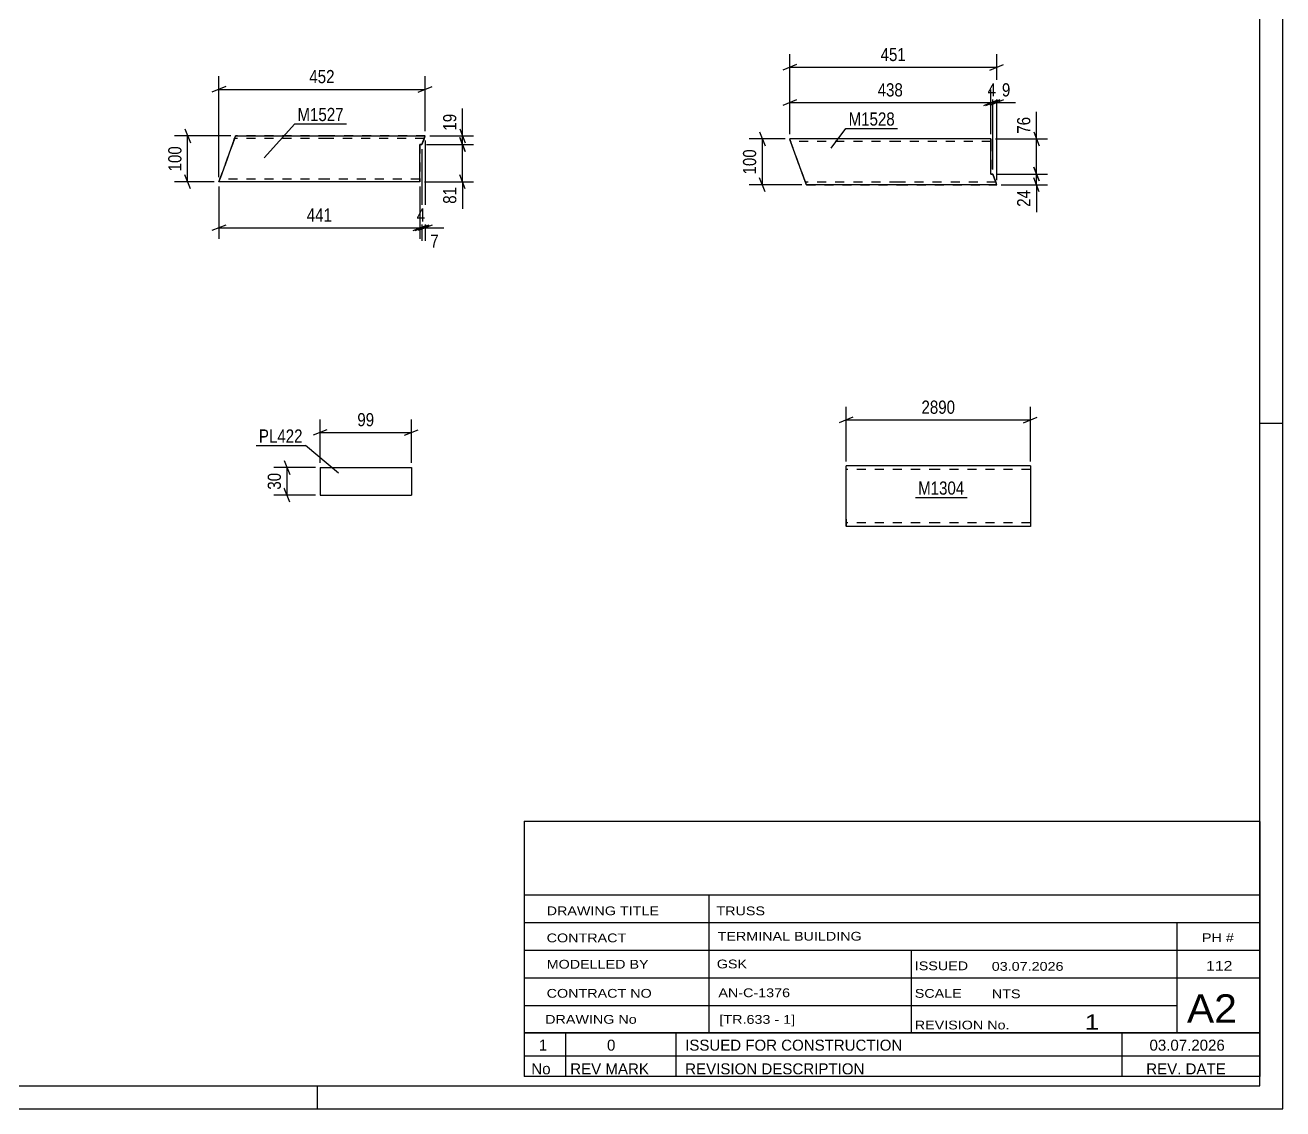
# Model space of a CAD drawing. Header units: millimetres. Extents: x 0 to 594, y 0 to 420.
# Drawn here: x 320.4 to 594, y 0 to 235.6 of the extents above; entities that cross this region are included whole.
import ezdxf

# ---------------------------------------------------------------- set-up
doc = ezdxf.new("R2010")
doc.units = ezdxf.units.MM
doc.linetypes.add('DXK_LINE_DOT2', pattern=[3.9198, 1.9599, -1.9599])
doc.styles.add('Arial Narrow', font='ARIALN.TTF', dxfattribs={"height": 0.2})

# ---------------------------------------------------------------- blocks, each defined once
blk = doc.blocks.new('Unknown-761552470-1163')
at = {"color": 5, "linetype": 'Continuous'}
for p, q in [((594, 0), (594, 420)), ((589, 5), (589, 415)), ((594, 149), (589, 149)), ((5, 5), (589, 5)), ((384, 0), (384, 5)), ((0, 0), (594, 0))]:
    blk.add_line(p, q, dxfattribs=at)
blk = doc.blocks.new('Unknown-761552470-13713')
at = {"color": 7, "linetype": 'Continuous'}
for p, q in [((429, 16.5), (589, 16.5)), ((589, 16.5), (429, 16.5)), ((429, 16.5), (429, 11.5)), ((438, 16.5), (438, 11.5)), ((462, 16.5), (462, 11.5)), ((559, 16.5), (559, 11.5)), ((589, 16.5), (589, 11.5)), ((429, 11.5), (589, 11.5)), ((429, 11.5), (429, 7)), ((429, 11.5), (589, 11.5)), ((438, 11.5), (438, 7)), ((462, 11.5), (462, 7)), ((559, 11.5), (559, 7)), ((589, 11.5), (589, 7)), ((589, 7), (429, 7))]:
    blk.add_line(p, q, dxfattribs=at)
at = {"color": 7, "linetype": 'Continuous', "style": 'Arial Narrow'}
for s, height, width, p in [('1', 2.39, 1.196471, (432.16, 12.65)), ('0', 2.39, 1.196471, (447, 12.65)), ('ISSUED FOR CONSTRUCTION', 2.3861, 1.196471, (464, 12.65)), ('03.07.2026', 2.386, 1.196471, (565, 12.65)), ('No', 2.386, 1.2, (430.54, 7.5)), ('REV MARK', 2.386, 1.2, (439, 7.5)), ('REVISION DESCRIPTION', 2.3861, 1.2, (464, 7.5)), ('REV. DATE', 2.386, 1.2, (564.28, 7.5))]:
    blk.add_text(s, height=height, dxfattribs=dict(at, width=width)).set_placement(p)
blk = doc.blocks.new('Unknown-761552470-13714')
at = {"color": 7, "linetype": 'Continuous'}
for p, q in [((429, 62.55), (429, 16.5)), ((429, 62.55), (589, 62.55)), ((589, 62.5), (589, 16.5)), ((429, 46.5), (589, 46.5)), ((469.14, 46.5), (469.14, 16.5)), ((429, 40.5), (589, 40.5)), ((571, 16.6), (571, 40.5)), ((429, 34.5), (589, 34.5)), ((513.14, 34.5), (513.14, 16.5)), ((429, 28.5), (589, 28.5)), ((429, 22.5), (571, 22.5)), ((429, 16.5), (589, 16.5))]:
    blk.add_line(p, q, dxfattribs=at)
at = {"color": 7, "style": 'Arial Narrow'}
for s, height, width, p in [('DRAWING TITLE', 1.9089, 1.425378, (433.88, 42.1)), ('TRUSS  ', 1.909, 1.425378, (470.81, 42.09)), ('TERMINAL BUILDING', 1.9089, 1.425378, (471.06, 36.57)), ('CONTRACT', 1.909, 1.425378, (433.88, 36.21)), ('MODELLED BY', 1.9089, 1.425378, (433.88, 30.48)), ('GSK', 1.909, 1.425378, (470.88, 30.54)), ('ISSUED', 1.909, 1.425378, (513.94, 30.14)), ('03.07.2026', 1.909, 1.425378, (530.69, 30.02)), ('CONTRACT NO', 1.9089, 1.425378, (433.88, 24.16)), ('AN-C-1376', 1.909, 1.425378, (471.23, 24.28)), ('SCALE', 1.909, 1.425378, (513.94, 24.15)), ('A2', 6.204, 1.25, (573.14, 18.7)), ('DRAWING No', 1.909, 1.425378, (433.56, 18.5)), ('[TR.633 - 1]', 1.9089, 1.425378, (471.46, 18.49)), ('REVISION No.', 1.9089, 1.425378, (513.94, 17.27)), ('1', 3.34, 1.5, (550.91, 17.18))]:
    blk.add_text(s, height=height, dxfattribs=dict(at, width=width)).set_placement(p)
at = {"color": 7, "linetype": 'Continuous', "style": 'Arial Narrow', "width": 1.43}
for s, height, p in [('PH #', 1.909, (576.4, 36.25)), ('112', 2.1, (577.3, 30.05)), ('NTS', 1.909, (530.7, 24.05))]:
    blk.add_text(s, height=height, dxfattribs=at).set_placement(p)
blk = doc.blocks.new('Part-761552470-9582 - 9581')
at = {"color": 2, "linetype": 'Continuous'}
for p, q in [((519, 139.78), (499, 139.78)), ((499, 128.18), (499, 139.78)), ((539.1, 139.78), (519.1, 139.78)), ((539.1, 139.78), (539.1, 126.58)), ((499, 128.18), (499, 126.58)), ((519, 126.58), (499, 126.58)), ((539.1, 126.58), (519.1, 126.58))]:
    blk.add_line(p, q, dxfattribs=at)
at = {"color": 7, "linetype": 'DXK_LINE_DOT2'}
for p, q in [((519, 138.98), (499, 138.98)), ((539.1, 138.98), (519.1, 138.98)), ((499, 126.7), (499, 128.18)), ((499, 127.38), (499, 127.44)), ((519, 127.38), (499, 127.38)), ((539.1, 127.38), (519.1, 127.38)), ((539.1, 127.38), (539.1, 127.44))]:
    blk.add_line(p, q, dxfattribs=at)
blk = doc.blocks.new('Part-761552470-9709 - 9708')
at = {"color": 2, "linetype": 'Continuous'}
for p, q in [((384.59, 139.44), (384.59, 133.44)), ((384.59, 139.44), (404.46, 139.44)), ((404.46, 139.44), (404.46, 133.44)), ((384.59, 133.44), (404.46, 133.44))]:
    blk.add_line(p, q, dxfattribs=at)
blk = doc.blocks.new('Part-761552470-9749 - 9748')
at = {"color": 7, "linetype": 'DXK_LINE_DOT2'}
for p, q in [((365.94, 210.82), (362.8, 202.21)), ((365.97, 210.92), (362.92, 202.54)), ((365.86, 210.59), (365.93, 210.79)), ((365.93, 210.79), (365.94, 210.82)), ((366.08, 211.21), (365.94, 210.82)), ((365.94, 210.82), (365.97, 210.92)), ((365.97, 210.92), (365.99, 210.96)), ((365.97, 210.92), (365.99, 210.96)), ((386.21, 210.96), (365.99, 210.96)), ((366.18, 211.47), (366.08, 211.21)), ((366.21, 211.56), (366.18, 211.47)), ((386.21, 211.56), (366.21, 211.56)), ((407.44, 211.56), (386.31, 211.56)), ((407.22, 210.96), (386.31, 210.96)), ((407.2, 210.92), (406.75, 209.66)), ((407.17, 210.82), (406.75, 209.66)), ((407.09, 210.59), (407.16, 210.79)), ((407.16, 210.79), (407.17, 210.82)), ((407.17, 210.82), (407.31, 211.21)), ((407.17, 210.82), (407.2, 210.92)), ((407.2, 210.92), (407.22, 210.96)), ((407.2, 210.92), (407.22, 210.96)), ((407.31, 211.21), (407.41, 211.47)), ((407.41, 211.47), (407.44, 211.56)), ((365.86, 210.59), (362.85, 202.34)), ((406.31, 202.34), (406.31, 209.66)), ((406.31, 209.66), (406.75, 209.66)), ((406.75, 209.66), (406.31, 209.66)), ((406.31, 209.66), (406.31, 202.34)), ((406.75, 209.66), (406.31, 209.66)), ((406.31, 209.66), (406.31, 202.21)), ((406.31, 209.66), (406.31, 209.66)), ((406.75, 209.66), (407.09, 210.59)), ((406.75, 209.66), (406.75, 209.66)), ((362.8, 202.21), (362.92, 202.54)), ((362.6, 201.66), (362.57, 201.56)), ((362.57, 201.56), (362.57, 201.56)), ((362.7, 201.92), (362.6, 201.66)), ((362.8, 202.21), (362.7, 201.92)), ((362.79, 202.16), (362.85, 202.34)), ((362.79, 202.16), (362.8, 202.21)), ((386.21, 202.16), (362.79, 202.16)), ((406.31, 202.16), (386.31, 202.16)), ((406.31, 202.16), (406.31, 202.34)), ((406.31, 202.21), (406.31, 202.34)), ((406.31, 201.92), (406.31, 202.21)), ((406.31, 202.16), (406.31, 202.21)), ((406.31, 201.66), (406.31, 201.92)), ((406.31, 201.56), (406.31, 201.66))]:
    blk.add_line(p, q, dxfattribs=at)
at = {"color": 2, "linetype": 'Continuous'}
for p, q in [((365.94, 210.82), (362.84, 202.31)), ((365.94, 210.82), (366.08, 211.21)), ((366.08, 211.21), (366.18, 211.47)), ((366.18, 211.47), (366.21, 211.56)), ((366.21, 211.56), (366.21, 211.56)), ((366.21, 211.56), (386.21, 211.56)), ((386.31, 211.56), (407.44, 211.56)), ((406.75, 209.66), (407.17, 210.82)), ((407.31, 211.21), (407.17, 210.82)), ((407.41, 211.47), (407.31, 211.21)), ((407.44, 211.56), (407.41, 211.47)), ((407.44, 211.56), (407.44, 211.56)), ((406.31, 202.31), (406.31, 209.66)), ((406.31, 209.66), (406.75, 209.66)), ((406.31, 209.66), (406.31, 209.66)), ((406.75, 209.66), (406.75, 209.66)), ((362.57, 201.56), (362.6, 201.66)), ((362.57, 201.56), (362.57, 201.56)), ((386.21, 201.56), (362.57, 201.56)), ((362.6, 201.66), (362.7, 201.92)), ((362.7, 201.92), (362.84, 202.31)), ((406.31, 201.56), (386.31, 201.56)), ((406.31, 202.31), (406.31, 201.92)), ((406.31, 201.92), (406.31, 201.66)), ((406.31, 201.66), (406.31, 201.56))]:
    blk.add_line(p, q, dxfattribs=at)
blk = doc.blocks.new('Part-761552470-9756 - 9755')
at = {"color": 2, "linetype": 'Continuous'}
for p, q in [((486.74, 210.9), (486.74, 210.9)), ((510.38, 210.9), (486.74, 210.9)), ((486.77, 210.81), (486.74, 210.9)), ((486.86, 210.55), (486.77, 210.81)), ((530.48, 210.9), (510.48, 210.9)), ((530.48, 210.9), (530.48, 210.81)), ((530.48, 210.81), (530.48, 210.55)), ((487.01, 210.16), (486.86, 210.55)), ((490.11, 201.64), (487.01, 210.16)), ((530.48, 210.55), (530.48, 210.16)), ((530.48, 203.25), (530.48, 210.16)), ((530.91, 203.25), (530.48, 203.25)), ((530.48, 203.25), (530.48, 203.25)), ((531.5, 201.64), (530.91, 203.25)), ((530.91, 203.25), (530.91, 203.25)), ((490.25, 201.25), (490.11, 201.64)), ((490.35, 200.99), (490.25, 201.25)), ((490.38, 200.9), (490.35, 200.99)), ((490.38, 200.9), (490.38, 200.9)), ((510.38, 200.9), (490.38, 200.9)), ((531.77, 200.9), (510.48, 200.9)), ((531.5, 201.64), (531.64, 201.25)), ((531.64, 201.25), (531.74, 200.99)), ((531.74, 200.99), (531.77, 200.9)), ((531.77, 200.9), (531.77, 200.9))]:
    blk.add_line(p, q, dxfattribs=at)
at = {"color": 7, "linetype": 'DXK_LINE_DOT2'}
for p, q in [((486.74, 210.9), (486.74, 210.9)), ((486.74, 210.9), (486.77, 210.81)), ((486.77, 210.81), (486.86, 210.55)), ((530.48, 210.81), (530.48, 210.9)), ((530.48, 210.55), (530.48, 210.81)), ((486.86, 210.55), (487.01, 210.16)), ((510.38, 210.3), (486.95, 210.3)), ((486.97, 210.25), (486.95, 210.3)), ((486.97, 210.25), (486.95, 210.3)), ((490.03, 201.87), (486.97, 210.25)), ((487.01, 210.16), (486.97, 210.25)), ((490.14, 201.54), (487.01, 210.16)), ((487.02, 210.12), (487.01, 210.16)), ((487.09, 209.93), (487.02, 210.12)), ((490.1, 201.67), (487.09, 209.93)), ((530.48, 210.3), (510.48, 210.3)), ((530.48, 210.16), (530.48, 210.55)), ((530.48, 210.25), (530.48, 210.3)), ((530.48, 210.25), (530.48, 210.3)), ((530.48, 210.25), (530.48, 203.25)), ((530.48, 210.16), (530.48, 210.25)), ((530.48, 210.16), (530.48, 203.25)), ((530.48, 210.12), (530.48, 210.16)), ((530.48, 203.25), (530.48, 210.12)), ((530.48, 203.25), (530.91, 203.25)), ((530.91, 203.25), (530.48, 203.25)), ((530.48, 203.25), (530.91, 203.25)), ((530.48, 203.25), (530.48, 203.25)), ((530.91, 203.25), (531.42, 201.87)), ((531.49, 201.67), (530.91, 203.25)), ((530.91, 203.25), (531.5, 201.64)), ((530.91, 203.25), (530.91, 203.25)), ((490.1, 201.67), (490.03, 201.87)), ((490.14, 201.54), (490.1, 201.67)), ((490.1, 201.67), (490.14, 201.54)), ((490.16, 201.5), (490.14, 201.54)), ((490.14, 201.54), (490.16, 201.5)), ((490.14, 201.54), (490.25, 201.25)), ((510.38, 201.5), (490.16, 201.5)), ((490.25, 201.25), (490.35, 200.99)), ((490.35, 200.99), (490.38, 200.9)), ((490.38, 200.9), (510.38, 200.9)), ((531.55, 201.5), (510.48, 201.5)), ((510.48, 200.9), (531.77, 200.9)), ((531.49, 201.67), (531.42, 201.87)), ((531.49, 201.67), (531.54, 201.54)), ((531.54, 201.54), (531.49, 201.67)), ((531.64, 201.25), (531.5, 201.64)), ((531.54, 201.54), (531.55, 201.5)), ((531.55, 201.5), (531.54, 201.54)), ((531.74, 200.99), (531.64, 201.25)), ((531.77, 200.9), (531.74, 200.99))]:
    blk.add_line(p, q, dxfattribs=at)
blk = doc.blocks.new('StraightDimension-761552470-9984 - 9581')
at = {"color": 7, "linetype": 'Continuous'}
for p, q in [((499, 140.78), (499, 152.63)), ((539.1, 140.78), (539.1, 152.63)), ((500.5, 150.38), (497.5, 149.18)), ((499, 149.78), (539.1, 149.78)), ((537.6, 149.18), (540.6, 150.38))]:
    blk.add_line(p, q, dxfattribs=at)
at = {"color": 0}
blk.add_wipeout([(523.31, 150.53), (523.31, 154.73), (514.8, 154.73), (514.8, 150.53)], dxfattribs=at)
at = {"color": 3, "style": 'Arial Narrow'}
blk.add_text('2890', height=2.863, dxfattribs=at).set_placement((515.4, 151.13))
blk = doc.blocks.new('StraightDimension-761552470-10152 - 9708')
at = {"color": 7, "linetype": 'Continuous'}
for p, q in [((376.82, 140.94), (378.02, 137.94)), ((383.59, 139.44), (374.57, 139.44)), ((377.42, 133.44), (377.42, 139.44)), ((378.02, 131.94), (376.82, 134.94)), ((383.59, 133.44), (374.57, 133.44))]:
    blk.add_line(p, q, dxfattribs=at)
at = {"color": 0}
blk.add_wipeout([(376.67, 138.87), (372.47, 138.87), (372.47, 134.02), (376.67, 134.02)], dxfattribs=at)
at = {"color": 3, "style": 'Arial Narrow'}
blk.add_text('30', height=2.863, rotation=90.0002, dxfattribs=at).set_placement((376.07, 134.62))
blk = doc.blocks.new('StraightDimension-761552470-10156 - 9708')
at = {"color": 7, "linetype": 'Continuous'}
for p, q in [((384.59, 140.44), (384.59, 149.91)), ((404.46, 140.44), (404.46, 149.91)), ((386.09, 147.66), (383.09, 146.46)), ((384.59, 147.06), (404.46, 147.06)), ((402.96, 146.46), (405.96, 147.66))]:
    blk.add_line(p, q, dxfattribs=at)
at = {"color": 0}
blk.add_wipeout([(396.96, 147.81), (396.96, 152.01), (392.1, 152.01), (392.1, 147.81)], dxfattribs=at)
at = {"color": 3, "style": 'Arial Narrow'}
blk.add_text('99', height=2.863, dxfattribs=at).set_placement((392.7, 148.41))
blk = doc.blocks.new('StraightDimension-761552470-10184 - 9748')
at = {"color": 7, "linetype": 'Continuous'}
for p, q in [((408.44, 211.56), (417.97, 211.56)), ((414.97, 213.06), (416.17, 210.06)), ((416.17, 208.16), (414.97, 211.16)), ((415.57, 209.66), (415.57, 211.56)), ((407.75, 209.66), (417.97, 209.66))]:
    blk.add_line(p, q, dxfattribs=at)
at = {"color": 0}
blk.add_wipeout([(414.82, 216.95), (410.62, 216.95), (410.62, 212.09), (414.82, 212.09)], dxfattribs=at)
at = {"color": 7, "linetype": 'Continuous'}
blk.add_line((415.57, 211.56), (415.57, 217.47), dxfattribs=at)
blk.add_line((415.57, 211.56), (415.57, 217.47), dxfattribs=at)
at = {"color": 3, "style": 'Arial Narrow'}
blk.add_text('19', height=2.863, rotation=90.0002, dxfattribs=at).set_placement((414.22, 212.69))
blk = doc.blocks.new('StraightDimension-761552470-10193 - 9748')
at = {"color": 7, "linetype": 'Continuous'}
for p, q in [((365.21, 211.56), (352.94, 211.56)), ((355.19, 213.06), (356.39, 210.06)), ((355.79, 201.56), (355.79, 211.56)), ((356.39, 200.06), (355.19, 203.06)), ((361.57, 201.56), (352.94, 201.56))]:
    blk.add_line(p, q, dxfattribs=at)
at = {"color": 0}
blk.add_wipeout([(355.04, 209.91), (350.84, 209.91), (350.84, 203.22), (355.04, 203.22)], dxfattribs=at)
at = {"color": 3, "style": 'Arial Narrow'}
blk.add_text('100', height=2.863, rotation=90.0002, dxfattribs=at).set_placement((354.44, 203.82))
blk = doc.blocks.new('StraightDimension-761552470-10185 - 9748')
at = {"color": 7, "linetype": 'Continuous'}
for p, q in [((414.97, 211.16), (416.17, 208.16)), ((407.75, 209.66), (417.97, 209.66)), ((415.57, 201.56), (415.57, 209.66)), ((416.17, 200.06), (414.97, 203.06)), ((407.31, 201.56), (417.97, 201.56))]:
    blk.add_line(p, q, dxfattribs=at)
at = {"color": 0}
blk.add_wipeout([(414.82, 201.04), (410.62, 201.04), (410.62, 196.18), (414.82, 196.18)], dxfattribs=at)
at = {"color": 7, "linetype": 'Continuous'}
blk.add_line((415.57, 201.56), (415.57, 195.66), dxfattribs=at)
blk.add_line((415.57, 201.56), (415.57, 195.66), dxfattribs=at)
at = {"color": 3, "style": 'Arial Narrow'}
blk.add_text('81', height=2.863, rotation=90.0002, dxfattribs=at).set_placement((414.22, 196.78))
blk = doc.blocks.new('StraightDimension-761552470-10219 - 9748')
at = {"color": 7, "linetype": 'Continuous'}
for p, q in [((362.57, 202.56), (362.57, 224.51)), ((407.44, 212.56), (407.44, 224.51)), ((364.07, 222.26), (361.07, 221.06)), ((362.57, 221.66), (407.44, 221.66)), ((405.94, 221.06), (408.94, 222.26))]:
    blk.add_line(p, q, dxfattribs=at)
at = {"color": 0}
blk.add_wipeout([(388.35, 222.41), (388.35, 226.61), (381.66, 226.61), (381.66, 222.41)], dxfattribs=at)
at = {"color": 3, "style": 'Arial Narrow'}
blk.add_text('452', height=2.863, dxfattribs=at).set_placement((382.26, 223.01))
blk = doc.blocks.new('StraightDimension-761552470-13263 - 9748')
at = {"color": 7, "linetype": 'Continuous'}
for p, q in [((406.75, 208.66), (406.75, 188.71)), ((407.44, 210.56), (407.44, 188.71)), ((405.25, 190.96), (408.25, 192.16)), ((408.94, 192.16), (405.94, 190.96)), ((406.75, 191.56), (407.44, 191.56))]:
    blk.add_line(p, q, dxfattribs=at)
at = {"color": 0}
blk.add_wipeout([(410.99, 186.61), (410.99, 190.81), (407.96, 190.81), (407.96, 186.61)], dxfattribs=at)
at = {"color": 7, "linetype": 'Continuous'}
blk.add_line((407.44, 191.56), (411.52, 191.56), dxfattribs=at)
blk.add_line((407.44, 191.56), (411.52, 191.56), dxfattribs=at)
at = {"color": 3, "style": 'Arial Narrow'}
blk.add_text('7', height=2.86, dxfattribs=at).set_placement((408.56, 187.21))
blk = doc.blocks.new('StraightDimension-761552470-13264 - 9748')
at = {"color": 7, "linetype": 'Continuous'}
for p, q in [((406.75, 208.66), (406.75, 189.16)), ((406.31, 200.56), (406.31, 189.16)), ((404.81, 190.96), (407.81, 192.16)), ((408.25, 192.16), (405.25, 190.96)), ((406.31, 191.56), (406.75, 191.56))]:
    blk.add_line(p, q, dxfattribs=at)
at = {"color": 0}
blk.add_wipeout([(408.04, 192.31), (408.04, 196.51), (405.01, 196.51), (405.01, 192.31)], dxfattribs=at)
at = {"color": 3, "style": 'Arial Narrow'}
blk.add_text('4', height=2.86, dxfattribs=at).set_placement((405.61, 192.91))
blk = doc.blocks.new('StraightDimension-761552470-13265 - 9748')
at = {"color": 7, "linetype": 'Continuous'}
for p, q in [((362.57, 200.57), (362.57, 189.16)), ((406.31, 200.56), (406.31, 189.16)), ((364.07, 192.16), (361.07, 190.96)), ((362.57, 191.56), (406.31, 191.56)), ((404.81, 190.96), (407.81, 192.16))]:
    blk.add_line(p, q, dxfattribs=at)
at = {"color": 0}
blk.add_wipeout([(387.78, 192.31), (387.78, 196.51), (381.1, 196.51), (381.1, 192.31)], dxfattribs=at)
at = {"color": 3, "style": 'Arial Narrow'}
blk.add_text('441', height=2.863, dxfattribs=at).set_placement((381.7, 192.91))
blk = doc.blocks.new('StraightDimension-761552470-10258 - 9755')
at = {"color": 7, "linetype": 'Continuous'}
for p, q in [((488.24, 227.07), (485.24, 225.87)), ((486.74, 211.9), (486.74, 229.32)), ((530.27, 225.87), (533.27, 227.07)), ((531.77, 201.9), (531.77, 229.32)), ((486.74, 226.47), (531.77, 226.47))]:
    blk.add_line(p, q, dxfattribs=at)
at = {"color": 0}
blk.add_wipeout([(512.6, 227.22), (512.6, 231.42), (505.91, 231.42), (505.91, 227.22)], dxfattribs=at)
at = {"color": 3, "style": 'Arial Narrow'}
blk.add_text('451', height=2.863, dxfattribs=at).set_placement((506.51, 227.82))
blk = doc.blocks.new('StraightDimension-761552470-10223 - 9755')
at = {"color": 7, "linetype": 'Continuous'}
for p, q in [((531.48, 210.9), (542.82, 210.9)), ((539.82, 212.4), (541.02, 209.4)), ((540.42, 203.25), (540.42, 210.9)), ((531.91, 203.25), (542.82, 203.25)), ((541.02, 201.75), (539.82, 204.75))]:
    blk.add_line(p, q, dxfattribs=at)
at = {"color": 0}
blk.add_wipeout([(539.67, 216.28), (535.47, 216.28), (535.47, 211.42), (539.67, 211.42)], dxfattribs=at)
at = {"color": 7, "linetype": 'Continuous'}
blk.add_line((540.42, 210.9), (540.42, 216.8), dxfattribs=at)
blk.add_line((540.42, 210.9), (540.42, 216.8), dxfattribs=at)
at = {"color": 3, "style": 'Arial Narrow'}
blk.add_text('76', height=2.863, rotation=90.0002, dxfattribs=at).set_placement((539.07, 212.02))
blk = doc.blocks.new('StraightDimension-761552470-10232 - 9755')
at = {"color": 7, "linetype": 'Continuous'}
for p, q in [((485.74, 210.9), (477.94, 210.9)), ((480.19, 212.4), (481.39, 209.4)), ((480.79, 200.9), (480.79, 210.9)), ((489.38, 200.9), (477.94, 200.9)), ((481.39, 199.4), (480.19, 202.4))]:
    blk.add_line(p, q, dxfattribs=at)
at = {"color": 0}
blk.add_wipeout([(480.04, 209.24), (475.84, 209.24), (475.84, 202.55), (480.04, 202.55)], dxfattribs=at)
at = {"color": 3, "style": 'Arial Narrow'}
blk.add_text('100', height=2.863, rotation=90.0002, dxfattribs=at).set_placement((479.44, 203.15))
blk = doc.blocks.new('StraightDimension-761552470-10224 - 9755')
at = {"color": 7, "linetype": 'Continuous'}
for p, q in [((531.91, 203.25), (542.82, 203.25)), ((539.82, 204.75), (541.02, 201.75)), ((540.42, 200.9), (540.42, 203.25)), ((532.77, 200.9), (542.82, 200.9)), ((541.02, 199.4), (539.82, 202.4))]:
    blk.add_line(p, q, dxfattribs=at)
at = {"color": 0}
blk.add_wipeout([(539.67, 200.37), (535.47, 200.37), (535.47, 195.52), (539.67, 195.52)], dxfattribs=at)
at = {"color": 7, "linetype": 'Continuous'}
blk.add_line((540.42, 200.9), (540.42, 194.99), dxfattribs=at)
blk.add_line((540.42, 200.9), (540.42, 194.99), dxfattribs=at)
at = {"color": 3, "style": 'Arial Narrow'}
blk.add_text('24', height=2.863, rotation=90.0002, dxfattribs=at).set_placement((539.07, 196.12))
blk = doc.blocks.new('StraightDimension-761552470-13387 - 9755')
at = {"color": 7, "linetype": 'Continuous'}
for p, q in [((530.91, 204.25), (530.91, 221.62)), ((531.77, 201.9), (531.77, 221.62)), ((529.41, 218.17), (532.41, 219.37)), ((533.27, 219.37), (530.27, 218.17)), ((530.91, 218.77), (531.77, 218.77))]:
    blk.add_line(p, q, dxfattribs=at)
at = {"color": 0}
blk.add_wipeout([(535.33, 219.52), (535.33, 223.72), (532.3, 223.72), (532.3, 219.52)], dxfattribs=at)
at = {"color": 7, "linetype": 'Continuous'}
blk.add_line((531.77, 218.77), (535.85, 218.77), dxfattribs=at)
blk.add_line((531.77, 218.77), (535.85, 218.77), dxfattribs=at)
at = {"color": 3, "style": 'Arial Narrow'}
blk.add_text('9', height=2.86, dxfattribs=at).set_placement((532.9, 220.12))
blk = doc.blocks.new('StraightDimension-761552470-13388 - 9755')
at = {"color": 7, "linetype": 'Continuous'}
for p, q in [((530.48, 211.9), (530.48, 221.62)), ((530.91, 204.25), (530.91, 221.62)), ((528.98, 218.17), (531.98, 219.37)), ((532.41, 219.37), (529.41, 218.17)), ((530.48, 218.77), (530.91, 218.77))]:
    blk.add_line(p, q, dxfattribs=at)
at = {"color": 0}
blk.add_wipeout([(532.21, 219.52), (532.21, 223.72), (529.18, 223.72), (529.18, 219.52)], dxfattribs=at)
at = {"color": 3, "style": 'Arial Narrow'}
blk.add_text('4', height=2.86, dxfattribs=at).set_placement((529.78, 220.12))
blk = doc.blocks.new('StraightDimension-761552470-13389 - 9755')
at = {"color": 7, "linetype": 'Continuous'}
for p, q in [((486.74, 211.9), (486.74, 221.62)), ((530.48, 211.9), (530.48, 221.62)), ((488.24, 219.37), (485.24, 218.17)), ((528.98, 218.17), (531.98, 219.37)), ((486.74, 218.77), (530.48, 218.77))]:
    blk.add_line(p, q, dxfattribs=at)
at = {"color": 0}
blk.add_wipeout([(511.95, 219.52), (511.95, 223.72), (505.27, 223.72), (505.27, 219.52)], dxfattribs=at)
at = {"color": 3, "style": 'Arial Narrow'}
blk.add_text('438', height=2.863, dxfattribs=at).set_placement((505.87, 220.12))
blk = doc.blocks.new('Mark-761552470-10283 - 9581')
at = {"color": 0}
blk.add_wipeout([(524.72, 133.54), (524.72, 136.54), (514.67, 136.54), (514.67, 133.54)], dxfattribs=at)
blk.add_wipeout([(524.72, 133.54), (524.72, 136.54), (514.67, 136.54), (514.67, 133.54)], dxfattribs=at)
at = {"color": 30, "linetype": 'Continuous'}
blk.add_line((514.07, 132.94), (525.32, 132.94), dxfattribs=at)
at = {"color": 3, "style": 'Arial Narrow'}
blk.add_text('M1304', height=2.863, dxfattribs=at).set_placement((514.67, 133.54))
blk = doc.blocks.new('Mark-761552470-10310 - 9708')
at = {"color": 0}
blk.add_wipeout([(380.8, 144.85), (380.8, 147.85), (371.29, 147.85), (371.29, 144.85)], dxfattribs=at)
blk.add_wipeout([(380.8, 144.85), (380.8, 147.85), (371.29, 147.85), (371.29, 144.85)], dxfattribs=at)
at = {"color": 30, "linetype": 'Continuous'}
for p in [(370.69, 144.25), (388.63, 138.19)]:
    blk.add_line(p, (381.4, 144.25), dxfattribs=at)
at = {"color": 3, "style": 'Arial Narrow'}
blk.add_text('PL422', height=2.863, dxfattribs=at).set_placement((371.29, 144.85))
blk = doc.blocks.new('Mark-761552470-10319 - 9748')
at = {"color": 0}
blk.add_wipeout([(389.73, 214.77), (389.73, 217.77), (379.68, 217.77), (379.68, 214.77)], dxfattribs=at)
blk.add_wipeout([(389.73, 214.77), (389.73, 217.77), (379.68, 217.77), (379.68, 214.77)], dxfattribs=at)
at = {"color": 30, "linetype": 'Continuous'}
for p, q in [((372.42, 206.77), (379.08, 214.17)), ((379.08, 214.17), (390.33, 214.17))]:
    blk.add_line(p, q, dxfattribs=at)
at = {"color": 3, "style": 'Arial Narrow'}
blk.add_text('M1527', height=2.863, dxfattribs=at).set_placement((379.68, 214.77))
blk = doc.blocks.new('Mark-761552470-10322 - 9755')
at = {"color": 0}
blk.add_wipeout([(509.6, 213.78), (509.6, 216.78), (499.55, 216.78), (499.55, 213.78)], dxfattribs=at)
blk.add_wipeout([(509.6, 213.78), (509.6, 216.78), (499.55, 216.78), (499.55, 213.78)], dxfattribs=at)
at = {"color": 30, "linetype": 'Continuous'}
for p, q in [((495.79, 208.87), (498.95, 213.18)), ((498.95, 213.18), (510.2, 213.18))]:
    blk.add_line(p, q, dxfattribs=at)
at = {"color": 3, "style": 'Arial Narrow'}
blk.add_text('M1528', height=2.863, dxfattribs=at).set_placement((499.55, 213.78))

msp = doc.modelspace()

# ---------------------------------------------------------------- block references
for name in ['Unknown-761552470-1163', 'Part-761552470-9749 - 9748', 'Part-761552470-9756 - 9755', 'Part-761552470-9582 - 9581', 'Part-761552470-9709 - 9708', 'Unknown-761552470-13714', 'Unknown-761552470-13713']:
    msp.add_blockref(name, (0, 0))

# ---------------------------------------------------------------- next in the draw order: block references
for name in ['StraightDimension-761552470-10258 - 9755', 'StraightDimension-761552470-10184 - 9748', 'StraightDimension-761552470-10193 - 9748', 'StraightDimension-761552470-9984 - 9581', 'StraightDimension-761552470-10152 - 9708', 'Mark-761552470-10283 - 9581']:
    msp.add_blockref(name, (0, 0))

# ---------------------------------------------------------------- next in the draw order: block references
for name in ['StraightDimension-761552470-10223 - 9755', 'StraightDimension-761552470-10185 - 9748', 'StraightDimension-761552470-10232 - 9755', 'StraightDimension-761552470-10156 - 9708']:
    msp.add_blockref(name, (0, 0))

# ---------------------------------------------------------------- next in the draw order: block references
for name in ['StraightDimension-761552470-10219 - 9748', 'StraightDimension-761552470-10224 - 9755', 'Mark-761552470-10310 - 9708']:
    msp.add_blockref(name, (0, 0))

# ---------------------------------------------------------------- next in the draw order: block references
for name in ['StraightDimension-761552470-13387 - 9755', 'Mark-761552470-10319 - 9748', 'StraightDimension-761552470-13263 - 9748']:
    msp.add_blockref(name, (0, 0))

# ---------------------------------------------------------------- next in the draw order: block references
for name in ['StraightDimension-761552470-13388 - 9755', 'StraightDimension-761552470-13264 - 9748']:
    msp.add_blockref(name, (0, 0))

# ---------------------------------------------------------------- next in the draw order: block references
for name in ['StraightDimension-761552470-13389 - 9755', 'StraightDimension-761552470-13265 - 9748']:
    msp.add_blockref(name, (0, 0))

# ---------------------------------------------------------------- next in the draw order: block references
msp.add_blockref('Mark-761552470-10322 - 9755', (0, 0))

doc.saveas('drawing.dxf')
